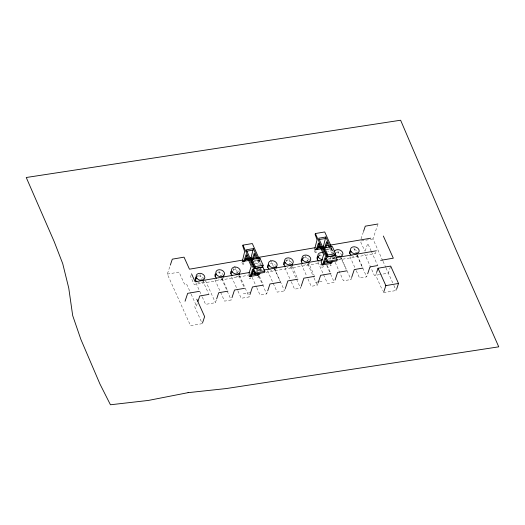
<?xml version="1.0" encoding="UTF-8"?>
<svg xmlns="http://www.w3.org/2000/svg" width="525" height="525" viewBox="0 0 525 525"><rect width="100%" height="100%" fill="white"/><g stroke="black" fill="none" stroke-linecap="round" stroke-linejoin="round"><path stroke-width="0.39" stroke-dasharray="2.62 1.97" d="M202.289 323.649L190.536 325.664L167.324 274.109L170.061 265.893M191.08 275.192L190.614 276.583L194.204 284.557L248.174 275.33M197.413 276.859L197.925 275.33M201.311 321.477L194.46 306.272L196.448 305.931L197.466 302.866M202.276 296.986L205.603 304.369L215.407 302.689L216.425 299.624M233.041 270.769L233.802 268.472M243.292 262.592L243.954 264.068L242.826 264.259L243.351 262.677M214.922 279.72L224.562 301.127L231.203 299.992L231.709 298.456M250.871 277.6L250.523 278.657L249.395 278.847L248.397 276.636M259.192 260.446L258.484 262.585L255.334 263.123M258.005 269.325L257.506 270.821L258.635 270.624L259.133 269.128M237.904 290.896L241.224 298.279L249.165 296.92L249.677 295.385M260.525 268.124L259.645 270.756A4.469 3.406 18.4 0 0 259.416 268.931L255.701 269.568M259.829 270.775L260.577 268.537M260.708 271.333L261.706 268.341M256.758 287.674L260.078 295.05L266.68 293.921L267.448 291.624M286.394 261.647L287.162 259.35M267.54 270.723L277.18 292.13L284.55 290.87L285.055 289.341M303.076 258.799L303.588 257.263M291.257 281.774L294.584 289.157L300.543 288.133L301.311 285.836M315.689 251.002L316.358 252.479L315.23 252.669L315.755 251.081M319.371 256.01L320.138 253.713M323.275 266.011L322.921 267.067L321.799 267.258L320.467 264.305M307.939 278.919L311.266 286.302L317.317 285.265L317.828 283.736M331.597 248.857L330.888 250.996L327.731 251.534M330.658 256.988L329.91 259.232L331.039 259.035L331.531 257.539M332.233 259.186L332.981 256.948M333.362 258.996L334.254 256.358M317.92 262.113L327.561 283.52L334.3 282.365L334.812 280.836M361.056 238.875L363.293 232.148M335.147 262.342L343.455 280.796L350.956 279.517L351.724 277.22M365.19 251.068L367.736 243.41L371.063 250.786M382.692 260.577L372.953 238.954L377.678 224.759M356.252 270.664L359.579 278.047L366.667 276.832L367.434 274.536M375.907 252.184L375.441 253.575L337.582 260.046M376.399 273.171L375.683 275.29L382.535 290.496M390.456 266.779L388.342 273.125L380.428 274.477M383.512 292.668L396.165 290.509L396.637 289.098M167.324 274.109L179.077 272.101L184.492 284.123L186.473 283.789L190.798 293.383M372.953 238.954L360.314 241.113L364.77 251.022M254.264 260.807L259.317 259.941L261.082 263.878M252.893 261.522L259.521 260.393M325.881 249.349L331.715 248.351L331.918 248.804L325.297 249.933M333.027 253.057L331.898 253.247L329.588 248.108M289.15 263.812L290.64 263.557M220.421 275.658L221.911 275.402M236.145 272.947L237.635 272.692M274.529 266.411L276.019 266.155M306.646 260.984L308.129 260.735M355.786 252.597L358.017 252.217A4.469 3.406 18.4 0 0 352.373 249.46M200.734 279.254L202.217 279.005M255.544 271.451L262.795 270.211M328.04 259.055L335.285 257.814M333.487 258.654L334.989 258.398M265.893 272.298L319.863 263.077M257.611 277.443L258.74 277.252L257.742 275.034M330.015 265.853L331.144 265.663L329.812 262.71M243.305 293.862L250.661 292.602M315.709 282.273L318.655 281.767M319.39 281.643L323.065 281.013M379.641 274.614L374.397 275.513L364.757 254.1M383.027 261.312L385.685 267.218M386.013 267.96L393.56 284.714M393.881 285.436L396.165 290.509M371.392 251.527L377.377 264.817M353.916 248.154L355.911 252.584M357.243 255.537L362.558 267.35M357.033 255.426L366.667 276.832M349.939 256.633L355.924 269.922M341.322 258.11L350.956 279.517M337.798 250.911L339.793 255.34M340.121 256.075L346.106 269.364M332.233 249.5L333.487 252.289M331.393 248.404L334.103 254.441M330.737 247.964L333.277 253.66M327.213 265.44L330.205 272.081M326.655 265.387L330.31 273.505M330.645 274.247L334.3 282.365M314.232 250.458L315.23 252.669M305.274 255.675L307.598 260.846M307.932 261.581L314.245 275.605M307.676 263.858L313.661 277.147M313.996 277.889L317.317 285.265M301.298 264.16L306.613 275.966M288.921 259.265L290.581 262.959M292.248 266.647L297.563 278.46M290.909 266.726L300.543 288.133M284.944 267.75L290.929 281.033M274.582 268.728L284.55 290.87M270.519 260.026L273.512 266.674M273.847 267.409L280.16 281.433M258.989 259.993L261.699 266.031M257.998 258.864L260.623 264.646M257.184 259.698L259.245 264.272M256.082 268.853L257.414 271.806M259.409 276.235L263.064 284.36M258.707 276.209L266.68 293.921M252.105 277.338L256.423 286.932M241.828 262.047L242.826 264.259M239.531 275.513L249.165 296.92M234.57 266.175L237.556 272.816M238.888 275.769L244.204 287.582M231.591 276.872L237.569 290.154M218.899 271.235L220.894 275.664M222.226 278.618L227.542 290.43M221.563 278.585L231.203 299.992M205.433 280.547L215.407 302.689M199.94 274.477L202.269 279.648M202.598 280.383L208.582 293.672M195.963 282.962L201.948 296.244M191.126 294.118L196.448 305.931M238.422 275.783A4.469 3.406 18.4 0 1 234.334 276.478M233.474 269.686A4.469 3.406 18.4 0 1 238.58 271.569M357.919 254.868A4.469 3.406 18.4 0 1 352.137 255.852M341.657 257.742A4.469 3.406 18.4 0 1 338.107 259.311M335.869 258.733A4.469 3.406 18.4 0 1 334.117 257.362M336.105 252.341A4.469 3.406 18.4 0 1 341.749 255.098M320.69 262.034A4.469 3.406 18.4 0 1 319.594 261.634M318.826 255.537A4.469 3.406 18.4 0 1 322.088 255.353M309.52 263.123A4.469 3.406 18.4 0 1 304.828 264.521M302.964 258.024A4.469 3.406 18.4 0 1 309.619 260.479M292.025 265.952A4.469 3.406 18.4 0 1 287.339 267.343M285.475 260.846A4.469 3.406 18.4 0 1 292.123 263.301M275.92 268.807A4.469 3.406 18.4 0 1 270.132 269.798M270.368 263.406A4.469 3.406 18.4 0 1 275.474 265.289M260.197 268.951A4.469 3.406 18.4 0 1 256.646 270.519M255.76 263.484A4.469 3.406 18.4 0 1 258.969 264.666M223.302 277.797A4.469 3.406 18.4 0 1 218.61 279.188M217.75 272.39A4.469 3.406 18.4 0 1 223.401 275.146M203.608 281.393A4.469 3.406 18.4 0 1 197.827 282.384M198.063 275.993A4.469 3.406 18.4 0 1 203.707 278.749"/><path stroke-width="0.79" d="M250.806 258.661L253.378 248.601L246.284 249.815L254.723 268.551L261.811 267.337L262.014 266.726M323.21 247.072L325.782 237.011L318.688 238.225L327.121 256.961L334.215 255.747L334.418 255.137M170.31 265.145L172.298 259.166L184.045 257.158L189.459 269.187L242.622 260.098M185.056 301.225L187.681 293.337L199.434 291.329M195.523 280.147L196.402 277.515M197.977 301.337L199.756 295.975L208.911 294.407M215.217 276.544L216.09 273.919M202.519 322.947L204.632 316.601L196.809 299.217M216.681 298.863L218.715 292.733L227.87 291.165M230.941 273.84L231.82 271.208M259.225 258.897L252.315 243.541L242.963 245.136L242.714 245.897L244.65 251.527L242.484 260.741L242.806 261.457L249.447 260.315M242.806 261.457L244.046 260.584L246.035 254.605L251.278 266.241L249.29 272.226L249.067 275.363L249.611 276.577L258.963 274.982L259.96 273.577L258.832 273.768L257.834 275.172L258.28 273.84L250.615 275.172L249.611 276.577M231.965 297.695L234.511 290.03L244.538 288.317M243.928 261.26L245.175 260.393L246.914 255.157M249.546 258.215L251.121 257.946L249.427 258.569M250.819 258.976L251.022 260.046L252.151 259.855M251.121 257.946L251.468 258.713L251.022 260.046L253.398 258.989L254.887 254.5M262.218 267.179L254.809 268.439L251.58 261.266L252.184 259.429L259.928 258.11L263.156 265.283L262.539 267.127L262.336 266.674M252.269 259.179L254.257 253.201L256.856 258.976M251.895 262.277L252.105 261.66L251.58 261.266M250.615 275.172L252.604 269.194L255.091 274.076L264.442 272.475L264.823 271.327L262.52 266.208M251.186 275.054L250.74 276.386L251.744 274.982L253.483 269.745M254.723 268.551L254.927 267.934M254.809 268.439L255.419 266.608L252.184 259.429M259.521 259.33L259.928 258.11M255.091 274.076L255.478 272.928L242.963 245.136M249.933 294.623L252.479 286.958L263.392 285.095M267.835 267.56L268.715 264.928M267.704 290.863L269.994 283.966L280.488 282.174M283.946 264.705L284.819 262.073M285.311 288.573L287.864 280.914L297.898 279.195M301.435 261.877L302.315 259.245M331.629 247.308L324.719 231.952L315.368 233.546L315.118 234.308L317.054 239.938L315.308 246.455L314.882 249.152L315.203 249.861L324.555 248.266L325.795 247.4L327.292 242.911M301.311 285.836L303.857 278.178L314.58 276.347M315.203 249.861L316.45 248.994L318.439 243.016L323.682 254.651L321.687 260.636L321.471 263.773L322.015 264.987L331.36 263.392L332.364 261.988L331.236 262.178L330.238 263.583L330.678 262.251L323.019 263.583L322.015 264.987M316.332 249.67L317.579 248.804L319.318 243.567M317.297 259.396L318.17 256.764M323.223 247.387L323.426 248.456L325.795 247.4M321.95 246.625L323.525 246.356L321.825 246.98M323.426 248.456L323.873 247.124L323.525 246.356M323.978 249.677L324.588 247.839L332.325 246.52L335.554 253.693L334.943 255.537L327.206 256.85L324.306 249.618L324.299 250.688M324.667 247.59L326.662 241.612L329.26 247.387M323.019 263.583L325.008 257.604L327.495 262.487L336.847 260.886L337.227 259.737L334.924 254.618M325.887 258.156L324.148 263.392L323.144 264.797M318.084 282.968L320.631 275.31L330.868 273.558M327.121 256.961L327.817 255.019L324.588 247.839M327.495 262.487L327.876 261.338L315.368 233.546M335.068 280.068L337.614 272.409L346.769 270.841M349.84 253.614L350.713 250.989M363.543 231.4L365.282 226.17L377.928 224.011M351.724 277.22L354.27 269.561L362.887 268.085M367.684 273.768L369.981 266.871L377.705 265.552M376.622 272.468L378.046 268.236M383.742 291.966L385.855 285.62L378.033 268.236L390.685 266.077L398.514 283.454L396.637 289.098M246.566 251.199L252.873 250.123M318.97 239.61L325.277 238.534M245.608 258.884L247.971 258.484M246.271 259.107L247.852 258.838M253.096 258.307L256.318 257.755M257.926 257.48L315.118 247.702M317.533 247.288L320.755 246.737M322.37 246.461L323.978 246.186M325.592 245.91L328.007 245.497M330.422 245.083L370.696 238.199M245.162 259.79L248.318 259.252M249.893 258.983L251.468 258.713M318.006 247.295L320.375 246.894M318.675 247.518L320.25 247.249M244.046 260.584L245.175 260.393M317.566 248.2L320.716 247.662M322.291 247.393L323.873 247.124M316.45 248.994L317.579 248.804M255.419 266.608L263.156 265.283M327.817 255.019L335.554 253.693M249.907 272.416L195.129 281.774L191.54 273.801M252.322 272.002L254.737 271.589M263.596 270.073L322.396 260.019M336.092 257.677L376.366 250.793M255.478 272.928L264.823 271.327M251.423 273.702L254.579 273.164M327.876 261.338L337.227 259.737M323.827 262.113L326.983 261.575M380.664 260.348L393.31 258.182L383.342 236.04M385.855 285.62L398.514 283.454M334.74 255.084L334.943 255.537M325.782 237.011L330.402 247.275M325.447 252.157L327.534 256.791M253.378 248.601L257.998 258.864M253.043 263.747L255.13 268.38M232.267 275.474A4.469 3.406 18.4 0 1 231.039 271.189M239.387 273.354A4.469 3.406 18.4 0 1 239.354 274.26M351.166 255.248A4.469 3.406 18.4 0 1 350.536 250.274M334.215 252.046A4.469 3.406 18.4 0 1 340.331 250.228A4.469 3.406 18.4 0 1 341.926 255.806A4.469 3.406 18.4 0 1 334.989 254.737M322.704 259.586A4.469 3.406 18.4 0 1 317.887 255.386A4.469 3.406 18.4 0 1 322.96 252.722M318.623 261.03A4.469 3.406 18.4 0 1 317.993 256.056M302.761 263.511A4.469 3.406 18.4 0 1 302.137 258.536M285.272 266.339A4.469 3.406 18.4 0 1 284.045 262.054M292.386 264.219A4.469 3.406 18.4 0 1 292.353 265.125M269.161 269.194A4.469 3.406 18.4 0 1 268.537 264.213M276.281 267.074A4.469 3.406 18.4 0 1 276.248 267.98M216.543 278.178A4.469 3.406 18.4 0 1 215.316 273.899M223.663 276.065A4.469 3.406 18.4 0 1 223.63 276.97M196.849 281.781A4.469 3.406 18.4 0 1 196.225 276.806M188.068 392.661L148.398 400.431L110.447 404.775L99.953 384.018L80.863 339.36L72.686 315.564L68.755 288.1L62.718 263.635L54.206 241.638L26.25 177.502L400.621 120.225L455.89 249.565L498.75 346.828L226.242 388.553L188.068 392.661M232.358 272.081A4.469 3.406 18.4 0 0 239.899 272.455A4.469 3.406 18.4 0 0 235.463 266.989A4.469 3.406 18.4 0 0 232.358 272.081M351.258 251.856A4.469 3.406 18.4 0 0 358.798 252.236A4.469 3.406 18.4 0 0 354.362 246.77A4.469 3.406 18.4 0 0 351.258 251.856M302.853 260.118A4.469 3.406 18.4 0 0 310.393 260.498A4.469 3.406 18.4 0 0 305.957 255.032A4.469 3.406 18.4 0 0 302.853 260.118M285.364 262.94A4.469 3.406 18.4 0 0 292.904 263.32A4.469 3.406 18.4 0 0 288.468 257.854A4.469 3.406 18.4 0 0 285.364 262.94M269.253 265.801A4.469 3.406 18.4 0 0 276.793 266.175A4.469 3.406 18.4 0 0 272.357 260.708A4.469 3.406 18.4 0 0 269.253 265.801M216.635 274.785A4.469 3.406 18.4 0 0 224.175 275.166A4.469 3.406 18.4 0 0 219.739 269.699A4.469 3.406 18.4 0 0 216.635 274.785M196.941 278.388A4.469 3.406 18.4 0 0 204.481 278.768A4.469 3.406 18.4 0 0 200.045 273.302A4.469 3.406 18.4 0 0 196.941 278.388"/></g></svg>
